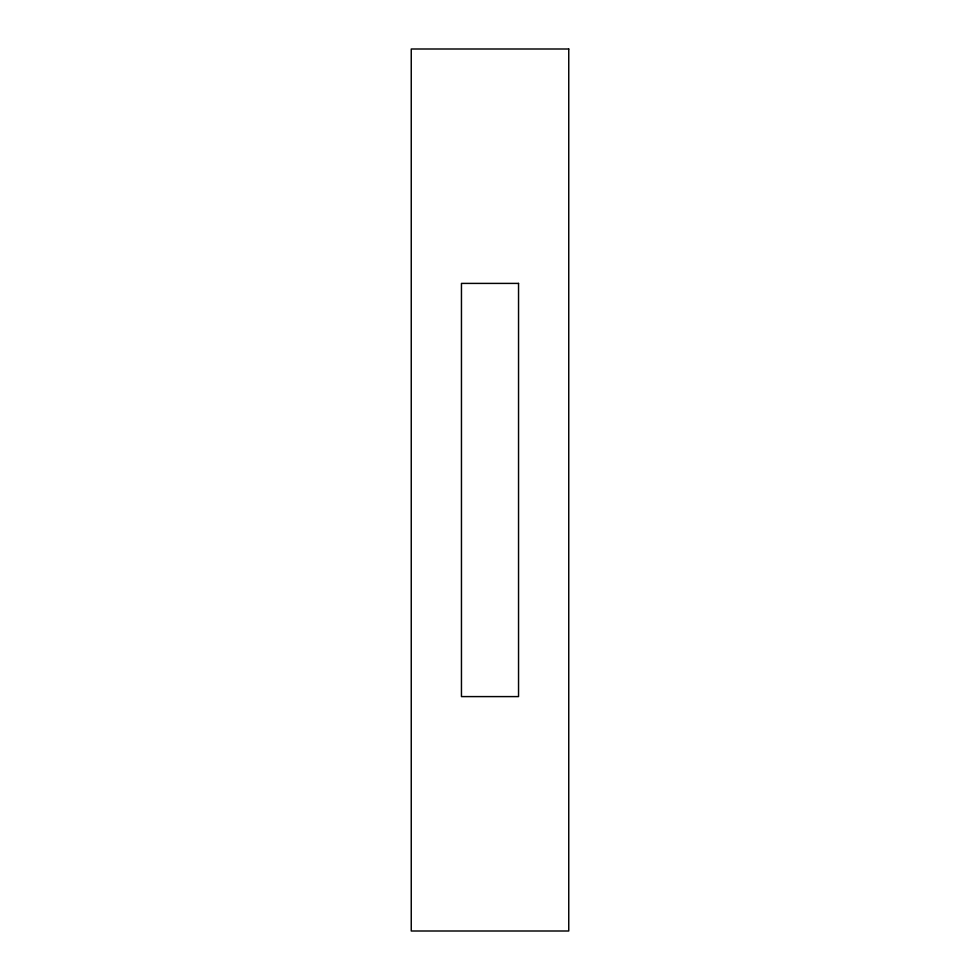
<?xml version="1.0" encoding="UTF-8"?>
<svg xmlns="http://www.w3.org/2000/svg" width="980" height="980" viewBox="0 0 980 980"><rect width="100%" height="100%" fill="white"/><g stroke="black" fill="none" stroke-linecap="round" stroke-linejoin="round"><path stroke-width="1.47" d="M568.755 49L411.245 49L411.245 931L568.755 931L568.755 49M518.543 283.404L461.458 283.404L461.458 696.596L518.543 696.596L518.543 283.404"/></g></svg>
